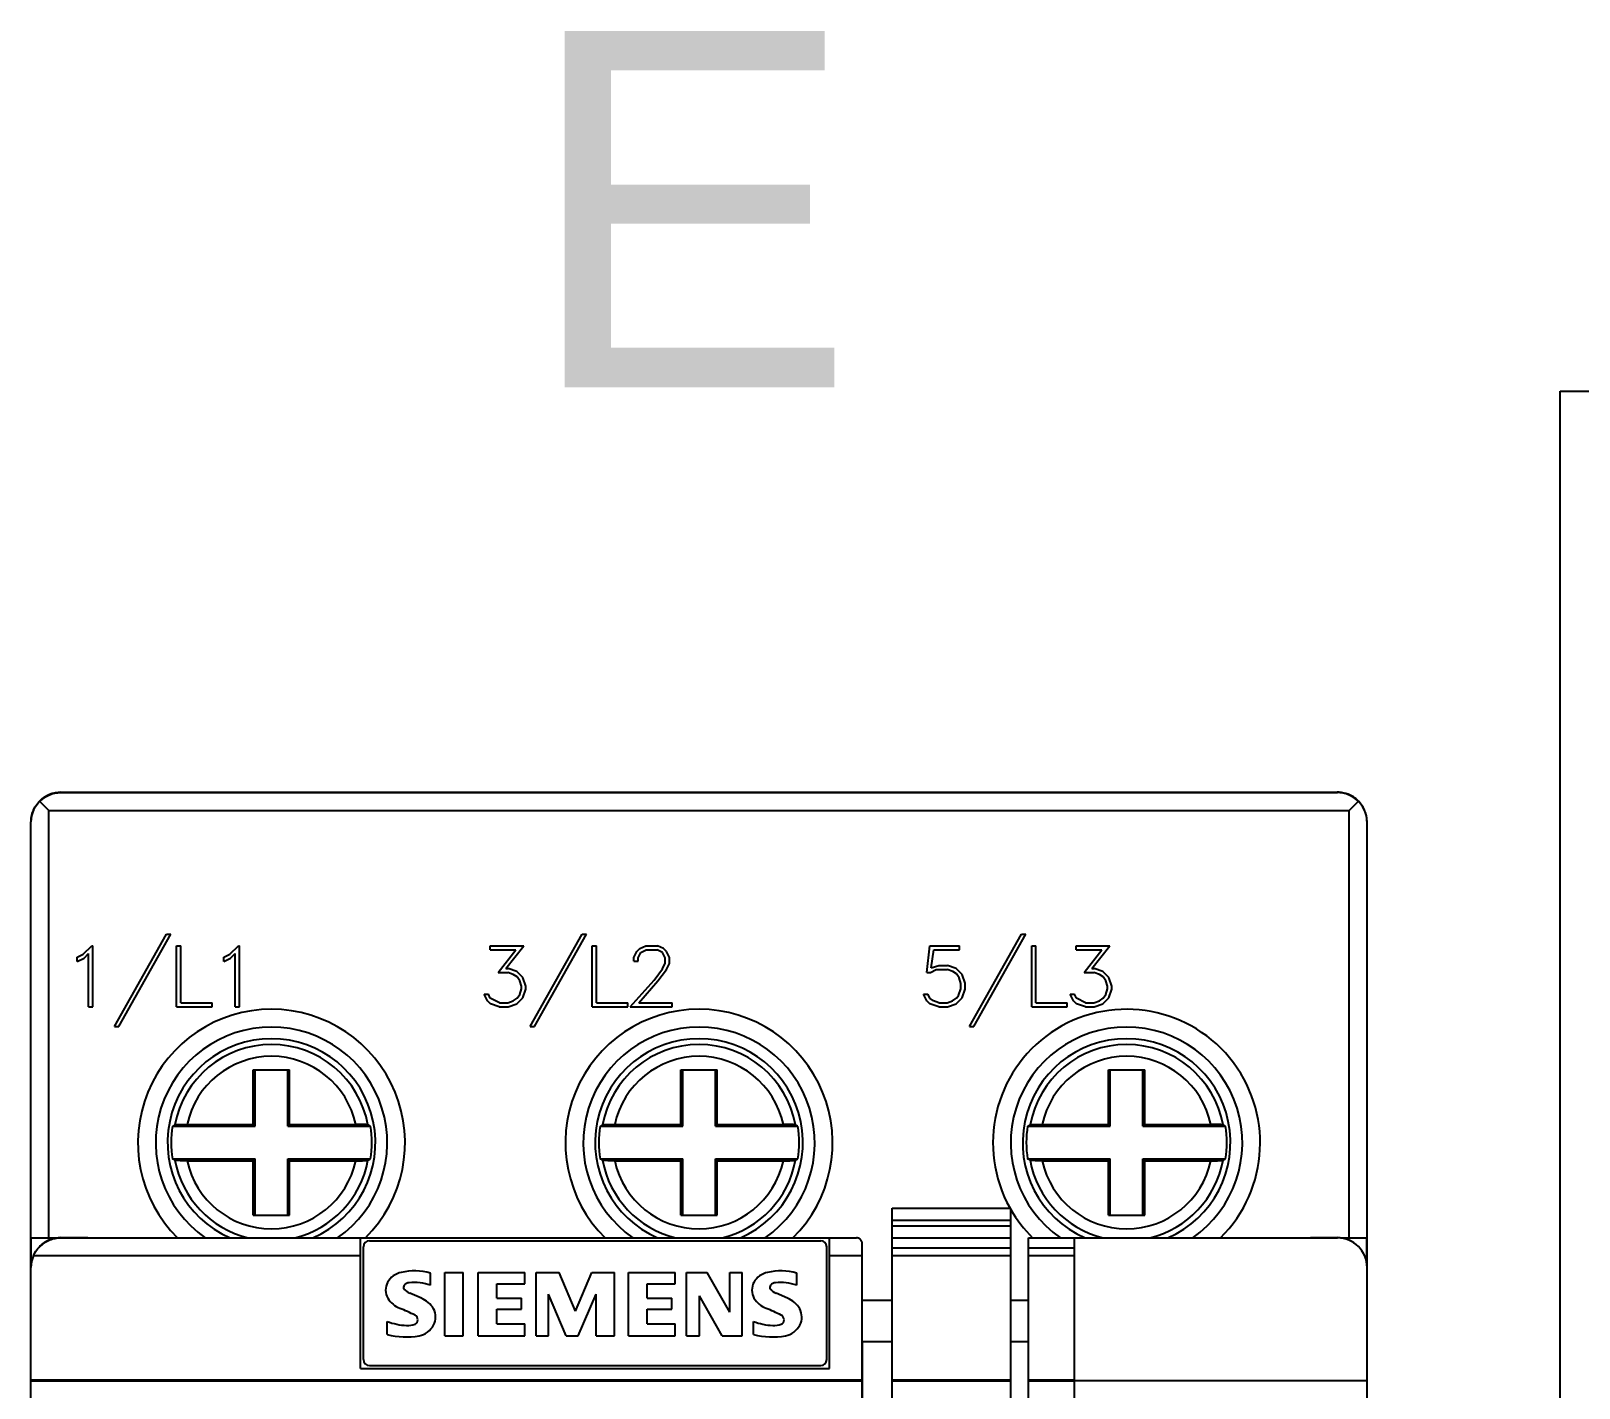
# Model space of a CAD drawing. Header units: millimetres. Extents: x -72 to 2978, y -1067 to 2817.
# Drawn here: x 159.1 to 211.2, y 2628.3 to 2674 of the extents above; entities that cross this region are included whole.
import ezdxf

# ---------------------------------------------------------------- set-up
doc = ezdxf.new("R2010")
doc.units = ezdxf.units.MM
doc.layers.add('10000_FRONT', color=7, linetype='Continuous')
doc.styles.get("Standard").update_dxf_attribs({"font": 'arial.ttf'})

msp = doc.modelspace()

# ---------------------------------------------------------------- linework, layer by layer
for p, q in [((210.575, 2661.863), (233.075, 2661.863)), ((210.575, 2548.763), (210.575, 2661.863))]:
    msp.add_line(p, q)
at = {"layer": '10000_FRONT', "color": 7, "linetype": 'Continuous', "lineweight": 25}
for p, q in [((159.537, 2648.191), (159.578, 2648.216)), ((159.538, 2648.182), (159.584, 2648.209)), ((159.578, 2648.216), (159.622, 2648.239)), ((159.584, 2648.209), (159.631, 2648.234)), ((159.622, 2648.239), (159.666, 2648.26)), ((159.631, 2648.234), (159.679, 2648.256)), ((159.666, 2648.26), (159.71, 2648.279)), ((159.679, 2648.256), (159.728, 2648.276)), ((159.71, 2648.279), (159.756, 2648.296)), ((159.728, 2648.276), (159.778, 2648.293)), ((159.756, 2648.296), (159.802, 2648.31)), ((159.778, 2648.293), (159.828, 2648.307)), ((159.802, 2648.31), (159.848, 2648.322)), ((159.828, 2648.307), (159.878, 2648.318)), ((159.848, 2648.322), (159.894, 2648.331)), ((159.878, 2648.318), (159.928, 2648.327)), ((159.894, 2648.331), (159.94, 2648.339)), ((159.928, 2648.327), (159.978, 2648.333)), ((159.94, 2648.339), (159.986, 2648.344)), ((159.978, 2648.333), (160.027, 2648.337)), ((159.986, 2648.344), (160.031, 2648.347)), ((160.027, 2648.337), (160.075, 2648.338)), ((160.031, 2648.347), (160.075, 2648.348)), ((160.075, 2648.338), (203.075, 2648.338)), ((160.085, 2648.348), (203.065, 2648.348)), ((203.119, 2648.347), (203.075, 2648.348)), ((203.123, 2648.337), (203.075, 2648.338)), ((203.163, 2648.344), (203.119, 2648.347)), ((203.171, 2648.333), (203.123, 2648.337)), ((203.209, 2648.339), (203.163, 2648.344)), ((203.221, 2648.327), (203.171, 2648.333)), ((203.255, 2648.331), (203.209, 2648.339)), ((203.271, 2648.318), (203.221, 2648.327)), ((203.301, 2648.322), (203.255, 2648.331)), ((203.321, 2648.307), (203.271, 2648.318)), ((203.347, 2648.31), (203.301, 2648.322)), ((203.371, 2648.293), (203.321, 2648.307)), ((203.393, 2648.296), (203.347, 2648.31)), ((203.421, 2648.276), (203.371, 2648.293)), ((203.439, 2648.279), (203.393, 2648.296)), ((203.47, 2648.256), (203.421, 2648.276)), ((203.484, 2648.26), (203.439, 2648.279)), ((203.518, 2648.234), (203.47, 2648.256)), ((203.528, 2648.239), (203.484, 2648.26)), ((203.565, 2648.209), (203.518, 2648.234)), ((203.571, 2648.216), (203.528, 2648.239)), ((203.611, 2648.182), (203.565, 2648.209)), ((203.613, 2648.191), (203.571, 2648.216)), ((159.137, 2647.684), (159.156, 2647.733)), ((159.156, 2647.733), (159.179, 2647.782)), ((159.158, 2647.748), (159.182, 2647.798)), ((159.158, 2647.748), (159.163, 2647.748)), ((159.179, 2647.782), (159.203, 2647.829)), ((159.182, 2647.798), (159.209, 2647.847)), ((159.203, 2647.829), (159.231, 2647.874)), ((159.209, 2647.847), (159.238, 2647.896)), ((159.231, 2647.874), (159.26, 2647.918)), ((159.238, 2647.896), (159.271, 2647.942)), ((159.26, 2647.918), (159.292, 2647.961)), ((159.271, 2647.942), (159.305, 2647.986)), ((159.292, 2647.961), (159.328, 2648.003)), ((159.305, 2647.986), (159.342, 2648.028)), ((159.328, 2648.003), (159.368, 2648.045)), ((159.342, 2648.028), (159.38, 2648.067)), ((159.675, 2647.738), (159.367, 2648.045)), ((159.368, 2648.045), (159.409, 2648.084)), ((159.38, 2648.067), (159.418, 2648.102)), ((159.409, 2648.084), (159.452, 2648.12)), ((159.418, 2648.102), (159.457, 2648.134)), ((159.452, 2648.12), (159.494, 2648.152)), ((159.457, 2648.134), (159.496, 2648.163)), ((159.494, 2648.152), (159.538, 2648.182)), ((159.496, 2648.163), (159.537, 2648.191)), ((159.675, 2647.738), (203.475, 2647.738)), ((159.675, 2633.338), (159.675, 2647.738)), ((203.475, 2647.738), (203.782, 2648.045)), ((203.475, 2633.338), (203.475, 2647.738)), ((203.655, 2648.152), (203.611, 2648.182)), ((203.653, 2648.163), (203.613, 2648.191)), ((203.692, 2648.134), (203.653, 2648.163)), ((203.698, 2648.12), (203.655, 2648.152)), ((203.731, 2648.102), (203.692, 2648.134)), ((203.74, 2648.084), (203.698, 2648.12)), ((203.77, 2648.067), (203.731, 2648.102)), ((203.782, 2648.045), (203.74, 2648.084)), ((203.807, 2648.028), (203.77, 2648.067)), ((203.821, 2648.003), (203.782, 2648.045)), ((203.844, 2647.986), (203.807, 2648.028)), ((203.857, 2647.961), (203.821, 2648.003)), ((203.879, 2647.942), (203.844, 2647.986)), ((203.889, 2647.918), (203.857, 2647.961)), ((203.911, 2647.896), (203.879, 2647.942)), ((203.918, 2647.874), (203.889, 2647.918)), ((203.941, 2647.847), (203.911, 2647.896)), ((203.946, 2647.829), (203.918, 2647.874)), ((203.967, 2647.798), (203.941, 2647.847)), ((203.971, 2647.782), (203.946, 2647.829)), ((203.991, 2647.748), (203.967, 2647.798)), ((203.993, 2647.733), (203.971, 2647.782)), ((203.987, 2647.748), (203.991, 2647.748)), ((204.013, 2647.684), (203.993, 2647.733)), ((159.075, 2647.338), (159.076, 2647.386)), ((159.075, 2647.338), (159.075, 2647.348)), ((159.075, 2633.338), (159.075, 2647.338)), ((159.076, 2647.386), (159.079, 2647.435)), ((159.079, 2647.435), (159.085, 2647.484)), ((159.085, 2647.484), (159.094, 2647.534)), ((159.094, 2647.534), (159.106, 2647.584)), ((159.106, 2647.584), (159.12, 2647.635)), ((159.12, 2647.635), (159.137, 2647.684)), ((204.029, 2647.635), (204.013, 2647.684)), ((204.044, 2647.584), (204.029, 2647.635)), ((204.055, 2647.534), (204.044, 2647.584)), ((204.064, 2647.484), (204.055, 2647.534)), ((204.07, 2647.435), (204.064, 2647.484)), ((204.073, 2647.386), (204.07, 2647.435)), ((204.075, 2647.338), (204.073, 2647.386)), ((204.075, 2633.338), (204.075, 2647.338)), ((161.885, 2640.456), (163.639, 2643.572)), ((162.034, 2640.456), (163.786, 2643.572)), ((163.639, 2643.572), (163.786, 2643.572)), ((175.885, 2640.456), (177.639, 2643.572)), ((176.034, 2640.456), (177.786, 2643.572)), ((177.639, 2643.572), (177.786, 2643.572)), ((190.685, 2640.456), (192.439, 2643.572)), ((190.834, 2640.456), (192.586, 2643.572)), ((192.439, 2643.572), (192.586, 2643.572)), ((160.834, 2642.89), (161.126, 2643.18)), ((161.126, 2643.18), (161.155, 2643.18)), ((161.155, 2641.122), (161.155, 2643.18)), ((163.98, 2643.18), (164.117, 2643.18)), ((163.98, 2641.122), (163.98, 2643.18)), ((164.117, 2641.259), (164.117, 2643.18)), ((165.773, 2642.89), (166.065, 2643.18)), ((166.065, 2643.18), (166.094, 2643.18)), ((166.094, 2641.122), (166.094, 2643.18)), ((174.541, 2643.18), (175.672, 2643.18)), ((174.541, 2643.043), (174.541, 2643.18)), ((174.541, 2643.043), (175.402, 2643.043)), ((174.807, 2642.273), (175.402, 2643.043)), ((175.069, 2642.413), (175.672, 2643.18)), ((177.98, 2643.18), (178.117, 2643.18)), ((177.98, 2641.122), (177.98, 2643.18)), ((178.117, 2641.259), (178.117, 2643.18)), ((179.482, 2642.982), (179.584, 2643.082)), ((179.584, 2643.082), (179.785, 2643.18)), ((179.615, 2642.951), (179.796, 2643.043)), ((179.785, 2643.18), (180.18, 2643.18)), ((179.796, 2643.043), (180.168, 2643.043)), ((180.35, 2642.952), (180.168, 2643.043)), ((180.38, 2643.081), (180.18, 2643.18)), ((180.482, 2642.98), (180.38, 2643.081)), ((189.243, 2642.28), (189.344, 2643.18)), ((189.344, 2643.18), (190.346, 2643.18)), ((189.39, 2642.429), (189.479, 2643.043)), ((189.479, 2643.043), (190.346, 2643.043)), ((190.346, 2643.043), (190.346, 2643.18)), ((192.78, 2643.18), (192.917, 2643.18)), ((192.78, 2641.122), (192.78, 2643.18)), ((192.917, 2641.259), (192.917, 2643.18)), ((194.279, 2643.18), (195.41, 2643.18)), ((194.279, 2643.043), (194.279, 2643.18)), ((194.279, 2643.043), (195.141, 2643.043)), ((194.546, 2642.273), (195.141, 2643.043)), ((194.807, 2642.413), (195.41, 2643.18)), ((160.633, 2642.788), (160.834, 2642.89)), ((160.633, 2642.643), (160.633, 2642.788)), ((160.633, 2642.643), (160.861, 2642.756)), ((160.861, 2642.756), (161.018, 2642.914)), ((161.018, 2641.122), (161.018, 2642.914)), ((165.572, 2642.788), (165.773, 2642.89)), ((165.572, 2642.643), (165.572, 2642.788)), ((165.572, 2642.643), (165.8, 2642.756)), ((165.8, 2642.756), (165.956, 2642.914)), ((165.956, 2641.122), (165.956, 2642.914)), ((179.384, 2642.782), (179.482, 2642.982)), ((179.384, 2642.658), (179.384, 2642.782)), ((179.384, 2642.658), (179.524, 2642.658)), ((179.524, 2642.771), (179.615, 2642.951)), ((179.524, 2642.658), (179.524, 2642.771)), ((180.348, 2642.402), (180.44, 2642.59)), ((180.44, 2642.771), (180.35, 2642.952)), ((180.44, 2642.59), (180.44, 2642.771)), ((180.581, 2642.779), (180.482, 2642.98)), ((180.482, 2642.379), (180.581, 2642.576)), ((180.581, 2642.576), (180.581, 2642.779)), ((189.39, 2642.429), (189.649, 2642.514)), ((189.649, 2642.514), (189.942, 2642.514)), ((190.239, 2642.416), (189.942, 2642.514)), ((174.807, 2642.273), (175.137, 2642.273)), ((175.069, 2642.413), (175.142, 2642.413)), ((175.321, 2642.21), (175.137, 2642.273)), ((175.439, 2642.314), (175.142, 2642.413)), ((175.449, 2642.126), (175.321, 2642.21)), ((175.64, 2642.114), (175.439, 2642.314)), ((175.535, 2641.995), (175.449, 2642.126)), ((175.598, 2641.812), (175.535, 2641.995)), ((175.737, 2641.818), (175.64, 2642.114)), ((179.261, 2641.122), (180.062, 2642.022)), ((179.552, 2641.259), (180.191, 2641.992)), ((180.062, 2642.022), (180.348, 2642.402)), ((180.191, 2641.992), (180.482, 2642.379)), ((189.243, 2642.28), (189.369, 2642.28)), ((189.369, 2642.28), (189.561, 2642.376)), ((189.561, 2642.376), (189.937, 2642.376)), ((190.121, 2642.313), (189.937, 2642.376)), ((190.249, 2642.227), (190.121, 2642.313)), ((190.44, 2642.214), (190.239, 2642.416)), ((190.335, 2642.097), (190.249, 2642.227)), ((190.398, 2641.912), (190.335, 2642.097)), ((190.537, 2641.917), (190.44, 2642.214)), ((194.546, 2642.273), (194.876, 2642.273)), ((194.807, 2642.413), (194.881, 2642.413)), ((195.059, 2642.21), (194.876, 2642.273)), ((195.177, 2642.314), (194.881, 2642.413)), ((195.188, 2642.126), (195.059, 2642.21)), ((195.378, 2642.114), (195.177, 2642.314)), ((195.273, 2641.995), (195.188, 2642.126)), ((195.336, 2641.812), (195.273, 2641.995)), ((195.476, 2641.818), (195.378, 2642.114)), ((174.448, 2641.321), (174.336, 2641.547)), ((174.336, 2641.547), (174.481, 2641.547)), ((174.546, 2641.413), (174.481, 2641.547)), ((175.449, 2641.408), (175.535, 2641.537)), ((175.535, 2641.537), (175.598, 2641.722)), ((175.598, 2641.722), (175.598, 2641.812)), ((175.64, 2641.42), (175.737, 2641.716)), ((175.737, 2641.716), (175.737, 2641.818)), ((189.248, 2641.321), (189.136, 2641.547)), ((189.136, 2641.547), (189.281, 2641.547)), ((189.356, 2641.397), (189.281, 2641.547)), ((190.26, 2641.422), (190.315, 2641.506)), ((190.315, 2641.506), (190.398, 2641.725)), ((190.398, 2641.725), (190.398, 2641.912)), ((190.44, 2641.421), (190.537, 2641.718)), ((190.537, 2641.718), (190.537, 2641.917)), ((194.187, 2641.321), (194.074, 2641.547)), ((194.074, 2641.547), (194.219, 2641.547)), ((194.285, 2641.413), (194.219, 2641.547)), ((195.188, 2641.408), (195.273, 2641.537)), ((195.273, 2641.537), (195.336, 2641.722)), ((195.336, 2641.722), (195.336, 2641.812)), ((195.378, 2641.42), (195.476, 2641.716)), ((195.476, 2641.716), (195.476, 2641.818)), ((161.018, 2641.122), (161.155, 2641.122)), ((163.98, 2641.122), (165.175, 2641.122)), ((164.117, 2641.259), (165.175, 2641.259)), ((165.175, 2641.122), (165.175, 2641.259)), ((165.956, 2641.122), (166.094, 2641.122)), ((174.553, 2641.22), (174.448, 2641.321)), ((174.857, 2641.259), (174.546, 2641.413)), ((174.849, 2641.122), (174.553, 2641.22)), ((174.849, 2641.122), (175.142, 2641.122)), ((174.857, 2641.259), (175.137, 2641.259)), ((175.137, 2641.259), (175.321, 2641.323)), ((175.142, 2641.122), (175.439, 2641.221)), ((175.321, 2641.323), (175.449, 2641.408)), ((175.439, 2641.221), (175.64, 2641.42)), ((177.98, 2641.122), (179.175, 2641.122)), ((178.117, 2641.259), (179.175, 2641.259)), ((179.175, 2641.122), (179.175, 2641.259)), ((179.261, 2641.122), (180.676, 2641.122)), ((179.552, 2641.259), (180.676, 2641.259)), ((180.676, 2641.122), (180.676, 2641.259)), ((189.353, 2641.22), (189.248, 2641.321)), ((189.649, 2641.122), (189.353, 2641.22)), ((189.471, 2641.323), (189.356, 2641.397)), ((189.654, 2641.259), (189.471, 2641.323)), ((189.649, 2641.122), (189.942, 2641.122)), ((189.654, 2641.259), (189.937, 2641.259)), ((189.937, 2641.259), (190.113, 2641.317)), ((189.942, 2641.122), (190.239, 2641.221)), ((190.113, 2641.317), (190.26, 2641.422)), ((190.239, 2641.221), (190.44, 2641.421)), ((192.78, 2641.122), (193.975, 2641.122)), ((192.917, 2641.259), (193.975, 2641.259)), ((193.975, 2641.122), (193.975, 2641.259)), ((194.291, 2641.22), (194.187, 2641.321)), ((194.596, 2641.259), (194.285, 2641.413)), ((194.587, 2641.122), (194.291, 2641.22)), ((194.587, 2641.122), (194.881, 2641.122)), ((194.596, 2641.259), (194.876, 2641.259)), ((194.876, 2641.259), (195.059, 2641.323)), ((194.881, 2641.122), (195.177, 2641.221)), ((195.059, 2641.323), (195.188, 2641.408)), ((195.177, 2641.221), (195.378, 2641.42)), ((161.885, 2640.456), (162.034, 2640.456)), ((175.885, 2640.456), (176.034, 2640.456)), ((190.685, 2640.456), (190.834, 2640.456)), ((166.562, 2638.998), (167.787, 2638.998)), ((166.562, 2637.161), (166.562, 2638.998)), ((166.625, 2637.098), (166.625, 2638.998)), ((167.725, 2637.098), (167.725, 2638.998)), ((167.787, 2637.161), (167.787, 2638.998)), ((180.962, 2638.998), (182.187, 2638.998)), ((180.962, 2637.161), (180.962, 2638.998)), ((181.025, 2637.098), (181.025, 2638.998)), ((182.125, 2637.098), (182.125, 2638.998)), ((182.187, 2637.161), (182.187, 2638.998)), ((195.362, 2638.998), (196.587, 2638.998)), ((195.362, 2637.161), (195.362, 2638.998)), ((195.425, 2637.098), (195.425, 2638.998)), ((196.525, 2637.098), (196.525, 2638.998)), ((196.587, 2637.161), (196.587, 2638.998)), ((163.842, 2637.098), (163.854, 2637.104)), ((163.842, 2637.098), (166.625, 2637.098)), ((163.854, 2637.104), (163.866, 2637.11)), ((163.866, 2637.11), (163.877, 2637.117)), ((163.877, 2637.117), (163.889, 2637.123)), ((163.889, 2637.123), (163.901, 2637.129)), ((163.901, 2637.129), (163.912, 2637.135)), ((163.912, 2637.135), (163.924, 2637.141)), ((163.924, 2637.141), (163.928, 2637.143)), ((163.928, 2637.143), (163.935, 2637.145)), ((163.935, 2637.145), (163.945, 2637.146)), ((163.945, 2637.146), (163.956, 2637.148)), ((163.956, 2637.148), (163.97, 2637.149)), ((163.97, 2637.149), (163.986, 2637.151)), ((163.986, 2637.151), (164.005, 2637.152)), ((164.005, 2637.152), (164.025, 2637.153)), ((164.025, 2637.153), (164.047, 2637.155)), ((164.047, 2637.155), (164.07, 2637.156)), ((164.07, 2637.156), (164.096, 2637.157)), ((164.096, 2637.157), (164.123, 2637.158)), ((164.123, 2637.158), (164.151, 2637.158)), ((164.151, 2637.158), (164.179, 2637.159)), ((164.179, 2637.159), (164.208, 2637.16)), ((164.208, 2637.16), (164.239, 2637.16)), ((164.239, 2637.16), (164.271, 2637.16)), ((164.271, 2637.16), (164.303, 2637.161)), ((164.303, 2637.161), (164.334, 2637.161)), ((164.334, 2637.161), (166.562, 2637.161)), ((166.625, 2637.098), (166.562, 2637.161)), ((167.725, 2637.098), (167.787, 2637.161)), ((167.725, 2637.098), (170.507, 2637.098)), ((167.787, 2637.161), (170.015, 2637.161)), ((170.04, 2637.161), (170.015, 2637.161)), ((170.067, 2637.16), (170.04, 2637.161)), ((170.093, 2637.16), (170.067, 2637.16)), ((170.119, 2637.16), (170.093, 2637.16)), ((170.145, 2637.16), (170.119, 2637.16)), ((170.169, 2637.159), (170.145, 2637.16)), ((170.192, 2637.159), (170.169, 2637.159)), ((170.215, 2637.158), (170.192, 2637.159)), ((170.238, 2637.157), (170.215, 2637.158)), ((170.26, 2637.156), (170.238, 2637.157)), ((170.281, 2637.156), (170.26, 2637.156)), ((170.3, 2637.155), (170.281, 2637.156)), ((170.318, 2637.154), (170.3, 2637.155)), ((170.335, 2637.153), (170.318, 2637.154)), ((170.352, 2637.152), (170.335, 2637.153)), ((170.367, 2637.15), (170.352, 2637.152)), ((170.38, 2637.149), (170.367, 2637.15)), ((170.391, 2637.148), (170.38, 2637.149)), ((170.401, 2637.147), (170.391, 2637.148)), ((170.409, 2637.146), (170.401, 2637.147)), ((170.416, 2637.144), (170.409, 2637.146)), ((170.422, 2637.143), (170.416, 2637.144)), ((170.425, 2637.141), (170.422, 2637.143)), ((170.437, 2637.135), (170.425, 2637.141)), ((170.449, 2637.129), (170.437, 2637.135)), ((170.46, 2637.123), (170.449, 2637.129)), ((170.472, 2637.117), (170.46, 2637.123)), ((170.484, 2637.11), (170.472, 2637.117)), ((170.495, 2637.104), (170.484, 2637.11)), ((170.507, 2637.098), (170.495, 2637.104)), ((178.242, 2637.098), (178.254, 2637.104)), ((178.242, 2637.098), (181.025, 2637.098)), ((178.254, 2637.104), (178.266, 2637.11)), ((178.266, 2637.11), (178.277, 2637.117)), ((178.277, 2637.117), (178.289, 2637.123)), ((178.289, 2637.123), (178.301, 2637.129)), ((178.301, 2637.129), (178.312, 2637.135)), ((178.312, 2637.135), (178.324, 2637.141)), ((178.324, 2637.141), (178.328, 2637.143)), ((178.328, 2637.143), (178.335, 2637.145)), ((178.335, 2637.145), (178.345, 2637.146)), ((178.345, 2637.146), (178.356, 2637.148)), ((178.356, 2637.148), (178.37, 2637.149)), ((178.37, 2637.149), (178.386, 2637.151)), ((178.386, 2637.151), (178.405, 2637.152)), ((178.405, 2637.152), (178.425, 2637.153)), ((178.425, 2637.153), (178.447, 2637.155)), ((178.447, 2637.155), (178.47, 2637.156)), ((178.47, 2637.156), (178.496, 2637.157)), ((178.496, 2637.157), (178.523, 2637.158)), ((178.523, 2637.158), (178.551, 2637.158)), ((178.551, 2637.158), (178.579, 2637.159)), ((178.579, 2637.159), (178.608, 2637.16)), ((178.608, 2637.16), (178.639, 2637.16)), ((178.639, 2637.16), (178.671, 2637.16)), ((178.671, 2637.16), (178.703, 2637.161)), ((178.703, 2637.161), (178.734, 2637.161)), ((178.734, 2637.161), (180.962, 2637.161)), ((181.025, 2637.098), (180.962, 2637.161)), ((182.125, 2637.098), (182.187, 2637.161)), ((182.125, 2637.098), (184.907, 2637.098)), ((182.187, 2637.161), (184.415, 2637.161)), ((184.44, 2637.161), (184.415, 2637.161)), ((184.467, 2637.16), (184.44, 2637.161)), ((184.493, 2637.16), (184.467, 2637.16)), ((184.519, 2637.16), (184.493, 2637.16)), ((184.545, 2637.16), (184.519, 2637.16)), ((184.569, 2637.159), (184.545, 2637.16)), ((184.592, 2637.159), (184.569, 2637.159)), ((184.615, 2637.158), (184.592, 2637.159)), ((184.638, 2637.157), (184.615, 2637.158)), ((184.66, 2637.156), (184.638, 2637.157)), ((184.681, 2637.156), (184.66, 2637.156)), ((184.7, 2637.155), (184.681, 2637.156)), ((184.718, 2637.154), (184.7, 2637.155)), ((184.735, 2637.153), (184.718, 2637.154)), ((184.752, 2637.152), (184.735, 2637.153)), ((184.767, 2637.15), (184.752, 2637.152)), ((184.78, 2637.149), (184.767, 2637.15)), ((184.791, 2637.148), (184.78, 2637.149)), ((184.801, 2637.147), (184.791, 2637.148)), ((184.809, 2637.146), (184.801, 2637.147)), ((184.816, 2637.144), (184.809, 2637.146)), ((184.822, 2637.143), (184.816, 2637.144)), ((184.825, 2637.141), (184.822, 2637.143)), ((184.837, 2637.135), (184.825, 2637.141)), ((184.849, 2637.129), (184.837, 2637.135)), ((184.86, 2637.123), (184.849, 2637.129)), ((184.872, 2637.117), (184.86, 2637.123)), ((184.884, 2637.11), (184.872, 2637.117)), ((184.895, 2637.104), (184.884, 2637.11)), ((184.907, 2637.098), (184.895, 2637.104)), ((192.642, 2637.098), (192.654, 2637.104)), ((192.642, 2637.098), (195.425, 2637.098)), ((192.654, 2637.104), (192.666, 2637.11)), ((192.666, 2637.11), (192.677, 2637.117)), ((192.677, 2637.117), (192.689, 2637.123)), ((192.689, 2637.123), (192.701, 2637.129)), ((192.701, 2637.129), (192.712, 2637.135)), ((192.712, 2637.135), (192.724, 2637.141)), ((192.724, 2637.141), (192.728, 2637.143)), ((192.728, 2637.143), (192.735, 2637.145)), ((192.735, 2637.145), (192.745, 2637.146)), ((192.745, 2637.146), (192.756, 2637.148)), ((192.756, 2637.148), (192.77, 2637.149)), ((192.77, 2637.149), (192.786, 2637.151)), ((192.786, 2637.151), (192.805, 2637.152)), ((192.805, 2637.152), (192.825, 2637.153)), ((192.825, 2637.153), (192.847, 2637.155)), ((192.847, 2637.155), (192.87, 2637.156)), ((192.87, 2637.156), (192.896, 2637.157)), ((192.896, 2637.157), (192.923, 2637.158)), ((192.923, 2637.158), (192.951, 2637.158)), ((192.951, 2637.158), (192.979, 2637.159)), ((192.979, 2637.159), (193.008, 2637.16)), ((193.008, 2637.16), (193.039, 2637.16)), ((193.039, 2637.16), (193.071, 2637.16)), ((193.071, 2637.16), (193.103, 2637.161)), ((193.103, 2637.161), (193.134, 2637.161)), ((193.134, 2637.161), (195.362, 2637.161)), ((195.425, 2637.098), (195.362, 2637.161)), ((196.525, 2637.098), (196.587, 2637.161)), ((196.525, 2637.098), (199.307, 2637.098)), ((196.587, 2637.161), (198.815, 2637.161)), ((198.84, 2637.161), (198.815, 2637.161)), ((198.867, 2637.16), (198.84, 2637.161)), ((198.893, 2637.16), (198.867, 2637.16)), ((198.919, 2637.16), (198.893, 2637.16)), ((198.945, 2637.16), (198.919, 2637.16)), ((198.969, 2637.159), (198.945, 2637.16)), ((198.992, 2637.159), (198.969, 2637.159)), ((199.015, 2637.158), (198.992, 2637.159)), ((199.038, 2637.157), (199.015, 2637.158)), ((199.06, 2637.156), (199.038, 2637.157)), ((199.081, 2637.156), (199.06, 2637.156)), ((199.1, 2637.155), (199.081, 2637.156)), ((199.118, 2637.154), (199.1, 2637.155)), ((199.135, 2637.153), (199.118, 2637.154)), ((199.152, 2637.152), (199.135, 2637.153)), ((199.167, 2637.15), (199.152, 2637.152)), ((199.18, 2637.149), (199.167, 2637.15)), ((199.191, 2637.148), (199.18, 2637.149)), ((199.201, 2637.147), (199.191, 2637.148)), ((199.209, 2637.146), (199.201, 2637.147)), ((199.216, 2637.144), (199.209, 2637.146)), ((199.222, 2637.143), (199.216, 2637.144)), ((199.225, 2637.141), (199.222, 2637.143)), ((199.237, 2637.135), (199.225, 2637.141)), ((199.249, 2637.129), (199.237, 2637.135)), ((199.26, 2637.123), (199.249, 2637.129)), ((199.272, 2637.117), (199.26, 2637.123)), ((199.284, 2637.11), (199.272, 2637.117)), ((199.295, 2637.104), (199.284, 2637.11)), ((199.307, 2637.098), (199.295, 2637.104)), ((163.854, 2635.991), (163.842, 2635.998)), ((163.842, 2635.998), (166.625, 2635.998)), ((163.866, 2635.985), (163.854, 2635.991)), ((163.877, 2635.979), (163.866, 2635.985)), ((163.889, 2635.973), (163.877, 2635.979)), ((163.901, 2635.966), (163.889, 2635.973)), ((163.912, 2635.96), (163.901, 2635.966)), ((163.924, 2635.954), (163.912, 2635.96)), ((163.927, 2635.953), (163.924, 2635.954)), ((163.933, 2635.951), (163.927, 2635.953)), ((163.94, 2635.95), (163.933, 2635.951)), ((163.948, 2635.949), (163.94, 2635.95)), ((163.958, 2635.947), (163.948, 2635.949)), ((163.969, 2635.946), (163.958, 2635.947)), ((163.983, 2635.945), (163.969, 2635.946)), ((163.997, 2635.944), (163.983, 2635.945)), ((164.014, 2635.943), (163.997, 2635.944)), ((164.031, 2635.942), (164.014, 2635.943)), ((164.049, 2635.941), (164.031, 2635.942)), ((164.068, 2635.94), (164.049, 2635.941)), ((164.089, 2635.939), (164.068, 2635.94)), ((164.111, 2635.938), (164.089, 2635.939)), ((164.134, 2635.938), (164.111, 2635.938)), ((164.157, 2635.937), (164.134, 2635.938)), ((164.18, 2635.936), (164.157, 2635.937)), ((164.204, 2635.936), (164.18, 2635.936)), ((164.23, 2635.936), (164.204, 2635.936)), ((164.256, 2635.935), (164.23, 2635.936)), ((164.282, 2635.935), (164.256, 2635.935)), ((164.309, 2635.935), (164.282, 2635.935)), ((164.334, 2635.935), (164.309, 2635.935)), ((164.334, 2635.935), (166.562, 2635.935)), ((166.562, 2635.935), (166.625, 2635.998)), ((166.562, 2634.098), (166.562, 2635.935)), ((166.625, 2634.098), (166.625, 2635.998)), ((167.787, 2635.935), (167.725, 2635.998)), ((167.725, 2635.998), (170.507, 2635.998)), ((167.725, 2634.098), (167.725, 2635.998)), ((167.787, 2635.935), (170.015, 2635.935)), ((167.787, 2634.098), (167.787, 2635.935)), ((170.015, 2635.935), (170.046, 2635.935)), ((170.046, 2635.935), (170.078, 2635.935)), ((170.078, 2635.935), (170.11, 2635.935)), ((170.11, 2635.935), (170.141, 2635.936)), ((170.141, 2635.936), (170.17, 2635.936)), ((170.17, 2635.936), (170.198, 2635.937)), ((170.198, 2635.937), (170.226, 2635.938)), ((170.226, 2635.938), (170.253, 2635.939)), ((170.253, 2635.939), (170.279, 2635.94)), ((170.279, 2635.94), (170.302, 2635.941)), ((170.302, 2635.941), (170.324, 2635.942)), ((170.324, 2635.942), (170.344, 2635.943)), ((170.344, 2635.943), (170.363, 2635.945)), ((170.363, 2635.945), (170.379, 2635.946)), ((170.379, 2635.946), (170.393, 2635.948)), ((170.393, 2635.948), (170.404, 2635.949)), ((170.404, 2635.949), (170.414, 2635.951)), ((170.414, 2635.951), (170.421, 2635.952)), ((170.421, 2635.952), (170.425, 2635.954)), ((170.425, 2635.954), (170.437, 2635.96)), ((170.437, 2635.96), (170.449, 2635.966)), ((170.449, 2635.966), (170.46, 2635.973)), ((170.46, 2635.973), (170.472, 2635.979)), ((170.472, 2635.979), (170.484, 2635.985)), ((170.484, 2635.985), (170.495, 2635.991)), ((170.495, 2635.991), (170.507, 2635.998)), ((178.254, 2635.991), (178.242, 2635.998)), ((178.242, 2635.998), (181.025, 2635.998)), ((178.266, 2635.985), (178.254, 2635.991)), ((178.277, 2635.979), (178.266, 2635.985)), ((178.289, 2635.973), (178.277, 2635.979)), ((178.301, 2635.966), (178.289, 2635.973)), ((178.312, 2635.96), (178.301, 2635.966)), ((178.324, 2635.954), (178.312, 2635.96)), ((178.327, 2635.953), (178.324, 2635.954)), ((178.333, 2635.951), (178.327, 2635.953)), ((178.34, 2635.95), (178.333, 2635.951)), ((178.348, 2635.949), (178.34, 2635.95)), ((178.358, 2635.947), (178.348, 2635.949)), ((178.369, 2635.946), (178.358, 2635.947)), ((178.383, 2635.945), (178.369, 2635.946)), ((178.397, 2635.944), (178.383, 2635.945)), ((178.414, 2635.943), (178.397, 2635.944)), ((178.431, 2635.942), (178.414, 2635.943)), ((178.449, 2635.941), (178.431, 2635.942)), ((178.468, 2635.94), (178.449, 2635.941)), ((178.489, 2635.939), (178.468, 2635.94)), ((178.511, 2635.938), (178.489, 2635.939)), ((178.534, 2635.938), (178.511, 2635.938)), ((178.557, 2635.937), (178.534, 2635.938)), ((178.58, 2635.936), (178.557, 2635.937)), ((178.604, 2635.936), (178.58, 2635.936)), ((178.63, 2635.936), (178.604, 2635.936)), ((178.656, 2635.935), (178.63, 2635.936)), ((178.682, 2635.935), (178.656, 2635.935)), ((178.709, 2635.935), (178.682, 2635.935)), ((178.734, 2635.935), (178.709, 2635.935)), ((178.734, 2635.935), (180.962, 2635.935)), ((180.962, 2635.935), (181.025, 2635.998)), ((180.962, 2634.098), (180.962, 2635.935)), ((181.025, 2634.098), (181.025, 2635.998)), ((182.187, 2635.935), (182.125, 2635.998)), ((182.125, 2635.998), (184.907, 2635.998)), ((182.125, 2634.098), (182.125, 2635.998)), ((182.187, 2635.935), (184.415, 2635.935)), ((182.187, 2634.098), (182.187, 2635.935)), ((184.415, 2635.935), (184.446, 2635.935)), ((184.446, 2635.935), (184.478, 2635.935)), ((184.478, 2635.935), (184.51, 2635.935)), ((184.51, 2635.935), (184.541, 2635.936)), ((184.541, 2635.936), (184.57, 2635.936)), ((184.57, 2635.936), (184.598, 2635.937)), ((184.598, 2635.937), (184.626, 2635.938)), ((184.626, 2635.938), (184.653, 2635.939)), ((184.653, 2635.939), (184.679, 2635.94)), ((184.679, 2635.94), (184.702, 2635.941)), ((184.702, 2635.941), (184.724, 2635.942)), ((184.724, 2635.942), (184.744, 2635.943)), ((184.744, 2635.943), (184.763, 2635.945)), ((184.763, 2635.945), (184.779, 2635.946)), ((184.779, 2635.946), (184.793, 2635.948)), ((184.793, 2635.948), (184.804, 2635.949)), ((184.804, 2635.949), (184.814, 2635.951)), ((184.814, 2635.951), (184.821, 2635.952)), ((184.821, 2635.952), (184.825, 2635.954)), ((184.825, 2635.954), (184.837, 2635.96)), ((184.837, 2635.96), (184.849, 2635.966)), ((184.849, 2635.966), (184.86, 2635.973)), ((184.86, 2635.973), (184.872, 2635.979)), ((184.872, 2635.979), (184.884, 2635.985)), ((184.884, 2635.985), (184.895, 2635.991)), ((184.895, 2635.991), (184.907, 2635.998)), ((192.654, 2635.991), (192.642, 2635.998)), ((192.642, 2635.998), (195.425, 2635.998)), ((192.666, 2635.985), (192.654, 2635.991)), ((192.677, 2635.979), (192.666, 2635.985)), ((192.689, 2635.973), (192.677, 2635.979)), ((192.701, 2635.966), (192.689, 2635.973)), ((192.712, 2635.96), (192.701, 2635.966)), ((192.724, 2635.954), (192.712, 2635.96)), ((192.727, 2635.953), (192.724, 2635.954)), ((192.733, 2635.951), (192.727, 2635.953)), ((192.74, 2635.95), (192.733, 2635.951)), ((192.748, 2635.949), (192.74, 2635.95)), ((192.758, 2635.947), (192.748, 2635.949)), ((192.769, 2635.946), (192.758, 2635.947)), ((192.783, 2635.945), (192.769, 2635.946)), ((192.797, 2635.944), (192.783, 2635.945)), ((192.814, 2635.943), (192.797, 2635.944)), ((192.831, 2635.942), (192.814, 2635.943)), ((192.849, 2635.941), (192.831, 2635.942)), ((192.868, 2635.94), (192.849, 2635.941)), ((192.889, 2635.939), (192.868, 2635.94)), ((192.911, 2635.938), (192.889, 2635.939)), ((192.934, 2635.938), (192.911, 2635.938)), ((192.957, 2635.937), (192.934, 2635.938)), ((192.98, 2635.936), (192.957, 2635.937)), ((193.004, 2635.936), (192.98, 2635.936)), ((193.03, 2635.936), (193.004, 2635.936)), ((193.056, 2635.935), (193.03, 2635.936)), ((193.082, 2635.935), (193.056, 2635.935)), ((193.109, 2635.935), (193.082, 2635.935)), ((193.134, 2635.935), (193.109, 2635.935)), ((193.134, 2635.935), (195.362, 2635.935)), ((195.362, 2635.935), (195.425, 2635.998)), ((195.362, 2634.098), (195.362, 2635.935)), ((195.425, 2634.098), (195.425, 2635.998)), ((196.587, 2635.935), (196.525, 2635.998)), ((196.525, 2635.998), (199.307, 2635.998)), ((196.525, 2634.098), (196.525, 2635.998)), ((196.587, 2635.935), (198.815, 2635.935)), ((196.587, 2634.098), (196.587, 2635.935)), ((198.815, 2635.935), (198.846, 2635.935)), ((198.846, 2635.935), (198.878, 2635.935)), ((198.878, 2635.935), (198.91, 2635.935)), ((198.91, 2635.935), (198.941, 2635.936)), ((198.941, 2635.936), (198.97, 2635.936)), ((198.97, 2635.936), (198.998, 2635.937)), ((198.998, 2635.937), (199.026, 2635.938)), ((199.026, 2635.938), (199.053, 2635.939)), ((199.053, 2635.939), (199.079, 2635.94)), ((199.079, 2635.94), (199.102, 2635.941)), ((199.102, 2635.941), (199.124, 2635.942)), ((199.124, 2635.942), (199.144, 2635.943)), ((199.144, 2635.943), (199.163, 2635.945)), ((199.163, 2635.945), (199.179, 2635.946)), ((199.179, 2635.946), (199.193, 2635.948)), ((199.193, 2635.948), (199.204, 2635.949)), ((199.204, 2635.949), (199.214, 2635.951)), ((199.214, 2635.951), (199.221, 2635.952)), ((199.221, 2635.952), (199.225, 2635.954)), ((199.225, 2635.954), (199.237, 2635.96)), ((199.237, 2635.96), (199.249, 2635.966)), ((199.249, 2635.966), (199.26, 2635.973)), ((199.26, 2635.973), (199.272, 2635.979)), ((199.272, 2635.979), (199.284, 2635.985)), ((199.284, 2635.985), (199.295, 2635.991)), ((199.295, 2635.991), (199.307, 2635.998)), ((188.075, 2634.338), (192.075, 2634.338)), ((188.075, 2577.338), (188.075, 2634.338)), ((192.075, 2633.938), (192.075, 2634.338)), ((166.562, 2634.098), (167.787, 2634.098)), ((180.962, 2634.098), (182.187, 2634.098)), ((188.075, 2633.938), (192.075, 2633.938)), ((188.075, 2633.738), (192.075, 2633.738)), ((192.075, 2633.738), (192.075, 2633.938)), ((192.075, 2633.338), (192.075, 2633.738)), ((195.362, 2634.098), (196.587, 2634.098)), ((159.075, 2633.338), (159.675, 2633.338)), ((159.075, 2632.338), (159.075, 2633.338)), ((159.085, 2632.479), (159.085, 2633.338)), ((159.378, 2633.055), (159.417, 2633.091)), ((159.417, 2633.091), (159.457, 2633.124)), ((159.457, 2633.124), (159.496, 2633.154)), ((159.496, 2633.154), (159.536, 2633.181)), ((159.536, 2633.181), (159.578, 2633.205)), ((159.578, 2633.205), (159.62, 2633.229)), ((159.62, 2633.229), (159.664, 2633.25)), ((159.664, 2633.25), (159.709, 2633.269)), ((159.675, 2633.338), (159.943, 2633.338)), ((159.709, 2633.269), (159.755, 2633.285)), ((159.755, 2633.285), (159.801, 2633.3)), ((159.801, 2633.3), (159.847, 2633.312)), ((159.847, 2633.312), (159.894, 2633.321)), ((159.894, 2633.321), (159.94, 2633.328)), ((159.94, 2633.328), (159.985, 2633.334)), ((159.985, 2633.334), (160.03, 2633.337)), ((160.03, 2633.337), (160.075, 2633.338)), ((160.075, 2633.338), (186.875, 2633.338)), ((160.085, 2633.348), (160.985, 2633.348)), ((160.985, 2633.338), (160.985, 2633.348)), ((170.175, 2628.938), (170.175, 2633.338)), ((170.475, 2633.238), (185.675, 2633.238)), ((185.975, 2628.938), (185.975, 2633.338)), ((186.893, 2633.337), (186.875, 2633.338)), ((186.911, 2633.334), (186.893, 2633.337)), ((186.929, 2633.33), (186.911, 2633.334)), ((186.947, 2633.324), (186.929, 2633.33)), ((186.965, 2633.316), (186.947, 2633.324)), ((186.982, 2633.306), (186.965, 2633.316)), ((186.998, 2633.295), (186.982, 2633.306)), ((187.014, 2633.281), (186.998, 2633.295)), ((187.028, 2633.266), (187.014, 2633.281)), ((187.041, 2633.249), (187.028, 2633.266)), ((187.052, 2633.23), (187.041, 2633.249)), ((187.061, 2633.21), (187.052, 2633.23)), ((187.068, 2633.188), (187.061, 2633.21)), ((187.073, 2633.164), (187.068, 2633.188)), ((187.075, 2633.138), (187.073, 2633.164)), ((187.075, 2578.538), (187.075, 2633.138)), ((188.075, 2633.338), (192.075, 2633.338)), ((192.075, 2633.001), (192.075, 2633.338)), ((192.675, 2633.338), (194.225, 2633.338)), ((192.675, 2633.001), (192.675, 2633.338)), ((192.675, 2633.338), (192.675, 2633.338)), ((194.225, 2633.338), (203.075, 2633.338)), ((194.225, 2633.338), (194.225, 2633.338)), ((194.225, 2633.001), (194.225, 2633.338)), ((202.165, 2633.348), (203.065, 2633.348)), ((202.165, 2633.338), (202.165, 2633.348)), ((203.206, 2633.338), (203.475, 2633.338)), ((203.475, 2633.338), (204.075, 2633.338)), ((204.065, 2632.479), (204.065, 2633.338)), ((204.075, 2632.346), (204.075, 2633.338)), ((159.158, 2632.738), (159.182, 2632.788)), ((159.158, 2632.738), (170.175, 2632.738)), ((159.182, 2632.788), (159.208, 2632.837)), ((159.208, 2632.837), (159.238, 2632.885)), ((159.238, 2632.885), (159.27, 2632.931)), ((159.27, 2632.931), (159.304, 2632.975)), ((159.304, 2632.975), (159.34, 2633.017)), ((159.34, 2633.017), (159.378, 2633.055)), ((170.275, 2629.238), (170.275, 2633.038)), ((185.875, 2629.238), (185.875, 2633.038)), ((185.975, 2632.738), (187.075, 2632.738)), ((188.075, 2633.001), (192.075, 2633.001)), ((188.075, 2632.738), (192.075, 2632.738)), ((192.075, 2632.738), (192.075, 2633.001)), ((192.075, 2628.554), (192.075, 2632.738)), ((192.675, 2633.001), (194.225, 2633.001)), ((192.675, 2632.738), (192.675, 2633.001)), ((192.675, 2632.738), (194.225, 2632.738)), ((192.675, 2628.554), (192.675, 2632.738)), ((194.225, 2632.738), (194.225, 2633.001)), ((194.225, 2628.554), (194.225, 2632.738)), ((159.075, 2578.358), (159.075, 2632.338)), ((172.533, 2631.743), (172.533, 2632.152)), ((173.015, 2632.167), (173.636, 2632.167)), ((173.015, 2630.038), (173.015, 2632.167)), ((173.636, 2630.038), (173.636, 2632.167)), ((174.139, 2632.167), (175.713, 2632.167)), ((174.139, 2630.038), (174.139, 2632.167)), ((175.713, 2631.786), (175.713, 2632.167)), ((176.095, 2632.167), (176.865, 2632.167)), ((176.095, 2630.038), (176.095, 2632.167)), ((177.411, 2630.87), (176.865, 2632.167)), ((177.411, 2630.87), (177.962, 2632.167)), ((177.962, 2632.167), (178.726, 2632.167)), ((178.726, 2630.038), (178.726, 2632.167)), ((179.203, 2632.167), (180.777, 2632.167)), ((179.203, 2630.038), (179.203, 2632.167)), ((180.777, 2631.786), (180.777, 2632.167)), ((181.159, 2632.167), (181.85, 2632.167)), ((181.159, 2630.038), (181.159, 2632.167)), ((182.615, 2630.834), (181.85, 2632.167)), ((182.615, 2632.167), (183.026, 2632.167)), ((182.615, 2630.834), (182.615, 2632.167)), ((183.026, 2630.038), (183.026, 2632.167)), ((184.869, 2631.743), (184.869, 2632.152)), ((204.075, 2628.535), (204.075, 2632.338)), ((174.76, 2631.786), (175.713, 2631.786)), ((174.76, 2631.302), (174.76, 2631.786)), ((179.824, 2631.786), (180.777, 2631.786)), ((179.824, 2631.302), (179.824, 2631.786)), ((172.223, 2631.302), (171.84, 2631.474)), ((174.76, 2631.302), (175.592, 2631.302)), ((175.592, 2630.937), (175.592, 2631.302)), ((177.104, 2630.038), (176.51, 2631.44)), ((176.51, 2630.038), (176.51, 2631.44)), ((177.508, 2630.038), (178.107, 2631.445)), ((178.107, 2630.038), (178.107, 2631.445)), ((179.824, 2631.302), (180.656, 2631.302)), ((180.656, 2630.937), (180.656, 2631.302)), ((182.356, 2630.038), (181.592, 2631.388)), ((181.592, 2630.038), (181.592, 2631.388)), ((184.559, 2631.302), (184.176, 2631.474)), ((187.075, 2631.238), (188.075, 2631.238)), ((192.075, 2631.238), (192.675, 2631.238)), ((171.075, 2630.084), (171.075, 2630.522)), ((174.76, 2630.937), (175.592, 2630.937)), ((174.76, 2630.436), (174.76, 2630.937)), ((179.824, 2630.937), (180.656, 2630.937)), ((179.824, 2630.436), (179.824, 2630.937)), ((183.411, 2630.084), (183.411, 2630.522)), ((173.015, 2630.038), (173.636, 2630.038)), ((174.139, 2630.038), (175.713, 2630.038)), ((174.76, 2630.436), (175.713, 2630.436)), ((175.713, 2630.038), (175.713, 2630.436)), ((176.095, 2630.038), (176.51, 2630.038)), ((177.104, 2630.038), (177.508, 2630.038)), ((178.107, 2630.038), (178.726, 2630.038)), ((179.203, 2630.038), (180.777, 2630.038)), ((179.824, 2630.436), (180.777, 2630.436)), ((180.777, 2630.038), (180.777, 2630.436)), ((181.159, 2630.038), (181.592, 2630.038)), ((182.356, 2630.038), (183.026, 2630.038)), ((187.075, 2629.848), (188.075, 2629.848)), ((187.085, 2581.848), (187.085, 2629.848)), ((192.075, 2629.848), (192.675, 2629.848)), ((170.175, 2628.938), (185.975, 2628.938)), ((170.475, 2629.038), (185.675, 2629.038)), ((159.075, 2628.554), (187.075, 2628.554)), ((159.075, 2628.519), (187.075, 2628.519)), ((188.075, 2628.554), (192.075, 2628.554)), ((188.075, 2628.519), (192.075, 2628.519)), ((192.075, 2628.519), (192.075, 2628.554)), ((192.075, 2624.567), (192.075, 2628.519)), ((192.675, 2628.554), (194.225, 2628.554)), ((192.675, 2628.519), (192.675, 2628.554)), ((192.675, 2628.519), (194.225, 2628.519)), ((192.675, 2624.567), (192.675, 2628.519)), ((194.225, 2628.519), (194.225, 2628.554)), ((194.225, 2628.535), (204.075, 2628.535)), ((194.225, 2624.567), (194.225, 2628.519)), ((204.075, 2624.538), (204.075, 2628.535))]:
    msp.add_line(p, q, dxfattribs=at)
for centre, radius, start, end in [((160.085, 2647.348), 1, 90, 135.4052), ((203.065, 2647.348), 1, 44.5948, 90), ((160.075, 2647.348), 1, 156.4217, 180), ((203.075, 2647.348), 1, 0, 23.5783), ((167.175, 2636.538), 4.5, 314.6749, 225.3251), ((181.575, 2636.538), 4.5, 314.6749, 225.3251), ((195.975, 2636.538), 4.5, 314.6748, 209.2681), ((167.175, 2636.538), 3.9, 304.8642, 235.1358), ((181.575, 2636.538), 3.9, 304.8642, 235.1358), ((195.975, 2636.538), 3.9, 304.8641, 235.1371), ((167.175, 2636.548), 3.5, 293.489, 246.511), ((181.575, 2636.548), 3.5, 293.489, 246.511), ((195.975, 2636.548), 3.5, 293.4889, 246.5111), ((167.175, 2636.548), 3.304, 10.3512, 169.6488), ((167.175, 2636.548), 2.906, 12.1754, 167.8246), ((181.575, 2636.548), 3.304, 10.3512, 169.6488), ((181.575, 2636.548), 2.906, 12.1754, 167.8246), ((195.975, 2636.548), 3.304, 10.3512, 169.6488), ((195.975, 2636.548), 2.906, 12.1754, 167.8246), ((167.175, 2636.548), 3.378, 170.6281, 189.3718), ((167.175, 2636.548), 3.378, 350.6282, 9.3719), ((181.575, 2636.548), 3.378, 170.6281, 189.3718), ((181.575, 2636.548), 3.378, 350.6282, 9.3719), ((195.975, 2636.548), 3.378, 170.6281, 189.3718), ((195.975, 2636.548), 3.378, 350.6282, 9.3719), ((167.175, 2636.548), 3.304, 190.3512, 256.2648), ((167.175, 2636.548), 2.906, 192.1754, 347.8246), ((167.175, 2636.548), 3.304, 283.7352, 349.6488), ((181.575, 2636.548), 3.304, 190.3512, 256.2648), ((181.575, 2636.548), 2.906, 192.1754, 347.8246), ((181.575, 2636.548), 3.304, 283.7352, 349.6488), ((195.975, 2636.548), 3.304, 190.3512, 256.2651), ((195.975, 2636.548), 2.906, 192.1754, 347.8246), ((195.975, 2636.548), 3.304, 283.7349, 349.6488), ((195.975, 2636.538), 4.5, 209.9267, 225.3251), ((160.085, 2632.348), 1, 90, 135.4051), ((170.475, 2633.038), 0.2, 90.0001, 179.9998), ((185.675, 2633.038), 0.2, 0.0002, 90), ((203.065, 2632.348), 1, 44.5949, 90), ((203.075, 2632.338), 1, 0, 90), ((160.075, 2632.338), 1, 156.4219, 180), ((171.693, 2631.485), 0.706, 101.937, 149.891), ((171.993, 2630.151), 2.072, 74.8869, 102.4236), ((184.029, 2631.485), 0.706, 101.937, 149.891), ((184.329, 2630.151), 2.072, 74.8869, 102.4236), ((171.604, 2631.578), 0.583, 153.4065, 207.9182), ((171.75, 2631.67), 0.126, 144.8612, 206.9671), ((172.052, 2632), 0.567, 223.0236, 247.9965), ((171.836, 2631.578), 0.251, 95.0873, 138.8884), ((171.983, 2630.173), 1.663, 70.6948, 95.8427), ((183.94, 2631.578), 0.583, 153.4065, 207.9182), ((184.086, 2631.67), 0.126, 144.8612, 206.9671), ((184.388, 2632), 0.567, 223.0236, 247.9965), ((184.172, 2631.578), 0.251, 95.0873, 138.8885), ((184.319, 2630.173), 1.663, 70.6948, 95.8427), ((171.818, 2631.768), 0.864, 212.4234, 248.5567), ((171.873, 2630.474), 0.898, 32.199, 67.0969), ((184.154, 2631.768), 0.864, 212.4234, 248.5568), ((184.209, 2630.474), 0.898, 32.199, 67.0969), ((171.851, 2632.589), 2.208, 249.4056, 266.6659), ((167.72, 2621.878), 9.841, 64.1587, 67.4003), ((171.924, 2630.576), 0.181, 0.7318, 61.8542), ((171.948, 2630.578), 0.157, 293.1045, 0.0796), ((172.08, 2630.67), 0.621, 333.8974, 27.0575), ((184.187, 2632.589), 2.208, 249.4056, 266.6659), ((180.056, 2621.878), 9.841, 64.1587, 67.4003), ((184.26, 2630.576), 0.181, 0.7318, 61.8542), ((184.284, 2630.578), 0.157, 293.1044, 0.0796), ((184.416, 2630.67), 0.621, 333.8974, 27.0574), ((171.739, 2632.718), 2.717, 255.8458, 278.7406), ((171.766, 2631.011), 0.628, 266.0665, 292.8581), ((171.975, 2630.775), 0.763, 283.3853, 330.2963), ((184.075, 2632.718), 2.717, 255.8458, 278.7406), ((184.102, 2631.011), 0.628, 266.0665, 292.8581), ((184.311, 2630.775), 0.763, 283.3853, 330.2963), ((170.475, 2629.238), 0.2, 180.0002, 269.9999), ((185.675, 2629.238), 0.2, 270, 359.9998)]:
    msp.add_arc(centre, radius, start, end, dxfattribs=at)

# ---------------------------------------------------------------- texts
at = {"color": 6, "insert": (175.678, 2673.995), "char_height": 12, "attachment_point": 1}
msp.add_mtext_dynamic_manual_height_columns('E', width=18.43271, gutter_width=12.5, heights=[0], dxfattribs=at)

doc.saveas('drawing.dxf')
